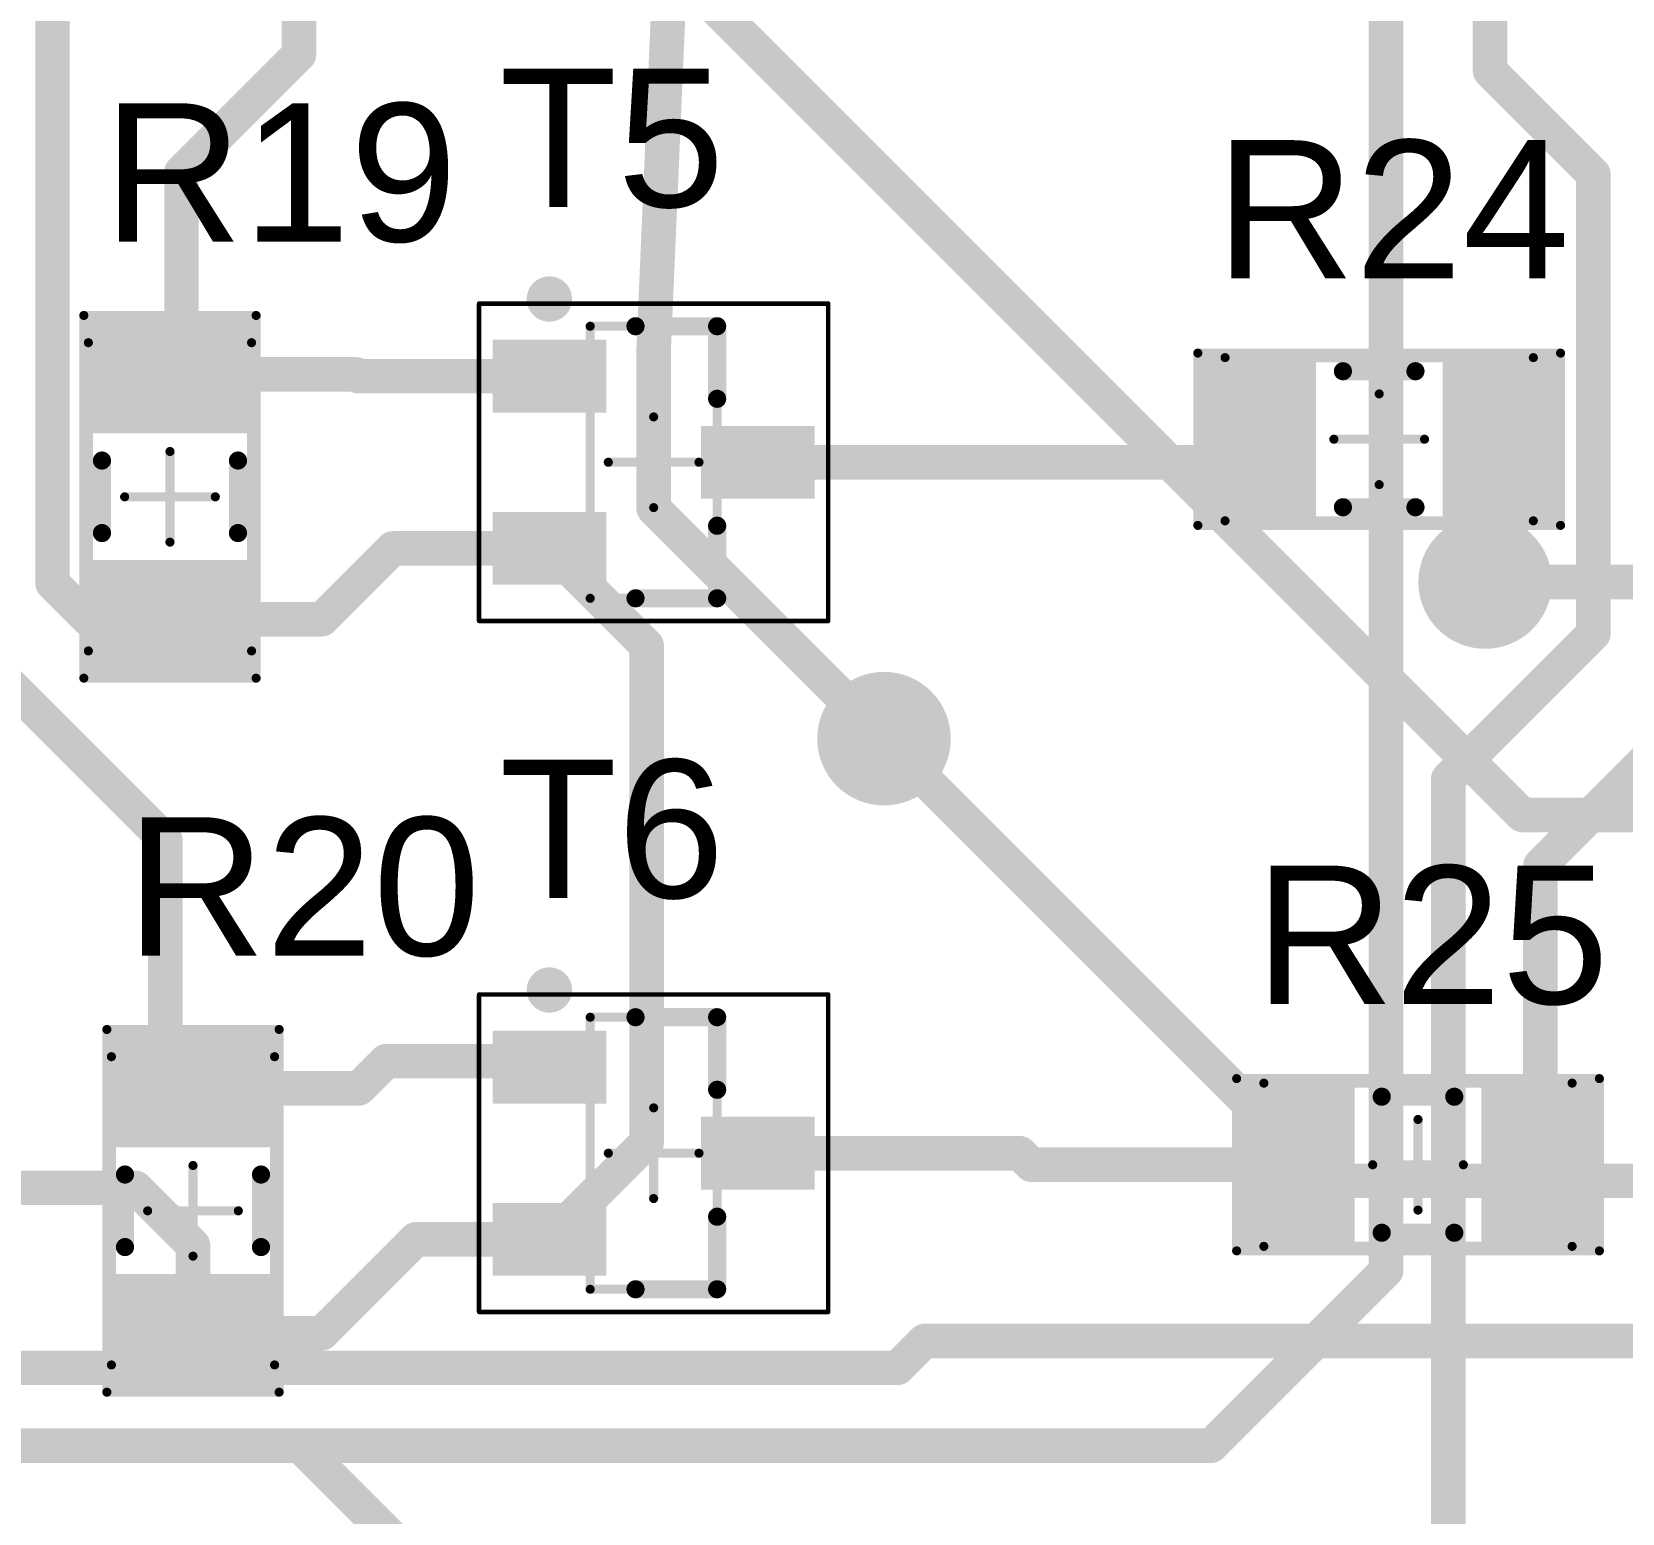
# Model space of a CAD drawing. Header units: millimetres. Extents: x 2.52 to 5.37, y 1.66 to 4.63.
# Drawn here: x 3.145 to 3.835, y 2.352 to 2.995 of the extents above; entities that cross this region are included whole.
import ezdxf

# ---------------------------------------------------------------- set-up
doc = ezdxf.new("R2010")
doc.units = ezdxf.units.MM
doc.header["$MEASUREMENT"] = 0
for name, color, linetype in [('BottomLayer', 5, 'Continuous'), ('BottomSolder', 6, 'Continuous'), ('Mechanical13', 56, 'Continuous'), ('Mechanical15', 56, 'Continuous'), ('TopLayer', 1, 'Continuous'), ('TopOverlay', 2, 'Continuous'), ('TopPaste', 8, 'Continuous'), ('TopSolder', 216, 'Continuous'), ('ViaHoleLayer', 16, 'Continuous')]:
    doc.layers.add(name, color=color, linetype=linetype)
doc.styles.add('Arial', font='arial.ttf', dxfattribs={"height": 0.2})

# ---------------------------------------------------------------- blocks, each defined once
blk = doc.blocks.new('INF_PG_SOT23_N_2')
at = {"layer": 'TopLayer'}
for points in [[(-0.06594, 0.02559), (-0.06594, 0.04921), (-0.02461, 0.04921), (-0.02461, 0.02559)], [(0.02461, -0.01181), (0.02461, 0.01181), (0.06594, 0.01181), (0.06594, -0.01181)], [(-0.06594, -0.04921), (-0.06594, -0.02559), (-0.02461, -0.02559), (-0.02461, -0.04921)]]:
    blk.add_hatch(color=1, dxfattribs=at).paths.add_polyline_path(points)
at = {"layer": 'TopPaste'}
for points in [[(-0.06594, 0.02559), (-0.06594, 0.04921), (-0.02461, 0.04921), (-0.02461, 0.02559)], [(0.02461, -0.01181), (0.02461, 0.01181), (0.06594, 0.01181), (0.06594, -0.01181)], [(-0.06594, -0.04921), (-0.06594, -0.02559), (-0.02461, -0.02559), (-0.02461, -0.04921)]]:
    blk.add_hatch(color=8, dxfattribs=at).paths.add_polyline_path(points)
at = {"layer": 'TopSolder'}
for points in [[(-0.06994, 0.02159), (-0.06994, 0.05321), (-0.02061, 0.05321), (-0.02061, 0.02159)], [(0.02061, -0.01581), (0.02061, 0.01581), (0.06994, 0.01581), (0.06994, -0.01581)], [(-0.06994, -0.05321), (-0.06994, -0.02159), (-0.02061, -0.02159), (-0.02061, -0.05321)]]:
    blk.add_hatch(color=216, dxfattribs=at).paths.add_polyline_path(points)
at = {"layer": 'Mechanical13', "const_width": 0.00394}
for points in [[(-0.02756, 0.05906), (0.02756, 0.05906)], [(-0.02756, -0.05906), (-0.02756, 0.05906)], [(0.02756, -0.05906), (0.02756, 0.05906)], [(-0.02756, -0.05906), (0.02756, -0.05906)]]:
    blk.add_lwpolyline(points, dxfattribs=at)
at = {"layer": 'Mechanical13', "const_width": 0.00197}
for points in [[(-0.02854, 0.05906, 1), (-0.02657, 0.05906, 1)], [(-0.02854, 0.05906, 1), (-0.02657, 0.05906, 1)], [(0.02657, 0.05906, 1), (0.02854, 0.05906, 1)], [(0.02657, 0.05906, 1), (0.02854, 0.05906, 1)], [(-0.02854, -0.05906, 1), (-0.02657, -0.05906, 1)], [(-0.02854, -0.05906, 1), (-0.02657, -0.05906, 1)], [(0.02657, -0.05906, 1), (0.02854, -0.05906, 1)], [(0.02657, -0.05906, 1), (0.02854, -0.05906, 1)]]:
    blk.add_lwpolyline(points, format="xyb", close=True, dxfattribs=at)
at = {"layer": 'Mechanical15'}
for points, const_width in [([(-0.07579, 0.0689), (0.07579, 0.0689)], 0.00197), ([(-0.07579, -0.0689), (-0.07579, 0.0689)], 0.00197), ([(0.07579, -0.0689), (0.07579, 0.0689)], 0.00197), ([(0, -0.01969), (0, 0.01969)], 0.00394), ([(-0.01969, 0), (0.01969, 0)], 0.00394), ([(-0.07579, -0.0689), (0.07579, -0.0689)], 0.00197)]:
    blk.add_lwpolyline(points, dxfattribs=dict(at, const_width=const_width))
for points, const_width in [([(-0.07628, 0.0689, 1), (-0.0753, 0.0689, 1)], 0.000984), ([(-0.07628, 0.0689, 1), (-0.0753, 0.0689, 1)], 0.000984), ([(0.0753, 0.0689, 1), (0.07628, 0.0689, 1)], 0.000984), ([(0.0753, 0.0689, 1), (0.07628, 0.0689, 1)], 0.000984), ([(-0.00098, 0.01969, 1), (0.00098, 0.01969, 1)], 0.00197), ([(-0.02067, 0, 1), (-0.0187, 0, 1)], 0.00197), ([(0.0187, 0, 1), (0.02067, 0, 1)], 0.00197), ([(-0.00098, -0.01969, 1), (0.00098, -0.01969, 1)], 0.00197), ([(-0.07628, -0.0689, 1), (-0.0753, -0.0689, 1)], 0.000984), ([(-0.07628, -0.0689, 1), (-0.0753, -0.0689, 1)], 0.000984), ([(0.0753, -0.0689, 1), (0.07628, -0.0689, 1)], 0.000984), ([(0.0753, -0.0689, 1), (0.07628, -0.0689, 1)], 0.000984)]:
    blk.add_lwpolyline(points, format="xyb", close=True, dxfattribs=dict(at, const_width=const_width))
at = {"layer": 'TopOverlay'}
for points, const_width in [([(-0.04035, 0.07087, 1), (-0.0502, 0.07087, 1)], 0.00984), ([(-0.05266, 0.07087, 1), (-0.04774, 0.07087, 1)], 0.00492), ([(-0.04281, 0.07087, 1), (-0.03789, 0.07087, 1)], 0.00492), ([(-0.00984, 0.05906, 1), (-0.00591, 0.05906, 1)], 0.00394), ([(0.02559, 0.05906, 1), (0.02953, 0.05906, 1)], 0.00394), ([(0.02559, 0.05906, 1), (0.02953, 0.05906, 1)], 0.00394), ([(0.02559, 0.02756, 1), (0.02953, 0.02756, 1)], 0.00394), ([(0.02559, -0.02756, 1), (0.02953, -0.02756, 1)], 0.00394), ([(-0.00984, -0.05906, 1), (-0.00591, -0.05906, 1)], 0.00394), ([(0.02559, -0.05906, 1), (0.02953, -0.05906, 1)], 0.00394), ([(0.02559, -0.05906, 1), (0.02953, -0.05906, 1)], 0.00394)]:
    blk.add_lwpolyline(points, format="xyb", close=True, dxfattribs=dict(at, const_width=const_width))
at = {"layer": 'TopOverlay', "const_width": 0.00787}
for points in [[(-0.00787, 0.05906), (0.02756, 0.05906)], [(0.02756, 0.02756), (0.02756, 0.05906)], [(0.02756, -0.05906), (0.02756, -0.02756)], [(-0.00787, -0.05906), (0.02756, -0.05906)]]:
    blk.add_lwpolyline(points, dxfattribs=at)
blk = doc.blocks.new('INF_PG_SOT23_N_3')
at = {"layer": 'TopLayer'}
for points in [[(-0.06594, 0.02559), (-0.06594, 0.04921), (-0.02461, 0.04921), (-0.02461, 0.02559)], [(0.02461, -0.01181), (0.02461, 0.01181), (0.06594, 0.01181), (0.06594, -0.01181)], [(-0.06594, -0.04921), (-0.06594, -0.02559), (-0.02461, -0.02559), (-0.02461, -0.04921)]]:
    blk.add_hatch(color=1, dxfattribs=at).paths.add_polyline_path(points)
at = {"layer": 'TopPaste'}
for points in [[(-0.06594, 0.02559), (-0.06594, 0.04921), (-0.02461, 0.04921), (-0.02461, 0.02559)], [(0.02461, -0.01181), (0.02461, 0.01181), (0.06594, 0.01181), (0.06594, -0.01181)], [(-0.06594, -0.04921), (-0.06594, -0.02559), (-0.02461, -0.02559), (-0.02461, -0.04921)]]:
    blk.add_hatch(color=8, dxfattribs=at).paths.add_polyline_path(points)
at = {"layer": 'TopSolder'}
for points in [[(-0.06994, 0.02159), (-0.06994, 0.05321), (-0.02061, 0.05321), (-0.02061, 0.02159)], [(0.02061, -0.01581), (0.02061, 0.01581), (0.06994, 0.01581), (0.06994, -0.01581)], [(-0.06994, -0.05321), (-0.06994, -0.02159), (-0.02061, -0.02159), (-0.02061, -0.05321)]]:
    blk.add_hatch(color=216, dxfattribs=at).paths.add_polyline_path(points)
at = {"layer": 'Mechanical13', "const_width": 0.00394}
for points in [[(-0.02756, 0.05906), (0.02756, 0.05906)], [(-0.02756, -0.05906), (-0.02756, 0.05906)], [(0.02756, -0.05906), (0.02756, 0.05906)], [(-0.02756, -0.05906), (0.02756, -0.05906)]]:
    blk.add_lwpolyline(points, dxfattribs=at)
at = {"layer": 'Mechanical13', "const_width": 0.00197}
for points in [[(-0.02854, 0.05906, 1), (-0.02657, 0.05906, 1)], [(-0.02854, 0.05906, 1), (-0.02657, 0.05906, 1)], [(0.02657, 0.05906, 1), (0.02854, 0.05906, 1)], [(0.02657, 0.05906, 1), (0.02854, 0.05906, 1)], [(-0.02854, -0.05906, 1), (-0.02657, -0.05906, 1)], [(-0.02854, -0.05906, 1), (-0.02657, -0.05906, 1)], [(0.02657, -0.05906, 1), (0.02854, -0.05906, 1)], [(0.02657, -0.05906, 1), (0.02854, -0.05906, 1)]]:
    blk.add_lwpolyline(points, format="xyb", close=True, dxfattribs=at)
at = {"layer": 'Mechanical15'}
for points, const_width in [([(-0.07579, 0.0689), (0.07579, 0.0689)], 0.00197), ([(-0.07579, -0.0689), (-0.07579, 0.0689)], 0.00197), ([(0.07579, -0.0689), (0.07579, 0.0689)], 0.00197), ([(0, -0.01969), (0, 0.01969)], 0.00394), ([(-0.01969, 0), (0.01969, 0)], 0.00394), ([(-0.07579, -0.0689), (0.07579, -0.0689)], 0.00197)]:
    blk.add_lwpolyline(points, dxfattribs=dict(at, const_width=const_width))
for points, const_width in [([(-0.07628, 0.0689, 1), (-0.0753, 0.0689, 1)], 0.000984), ([(-0.07628, 0.0689, 1), (-0.0753, 0.0689, 1)], 0.000984), ([(0.0753, 0.0689, 1), (0.07628, 0.0689, 1)], 0.000984), ([(0.0753, 0.0689, 1), (0.07628, 0.0689, 1)], 0.000984), ([(-0.00098, 0.01969, 1), (0.00098, 0.01969, 1)], 0.00197), ([(-0.02067, 0, 1), (-0.0187, 0, 1)], 0.00197), ([(0.0187, 0, 1), (0.02067, 0, 1)], 0.00197), ([(-0.00098, -0.01969, 1), (0.00098, -0.01969, 1)], 0.00197), ([(-0.07628, -0.0689, 1), (-0.0753, -0.0689, 1)], 0.000984), ([(-0.07628, -0.0689, 1), (-0.0753, -0.0689, 1)], 0.000984), ([(0.0753, -0.0689, 1), (0.07628, -0.0689, 1)], 0.000984), ([(0.0753, -0.0689, 1), (0.07628, -0.0689, 1)], 0.000984)]:
    blk.add_lwpolyline(points, format="xyb", close=True, dxfattribs=dict(at, const_width=const_width))
at = {"layer": 'TopOverlay'}
for points, const_width in [([(-0.04035, 0.07087, 1), (-0.0502, 0.07087, 1)], 0.00984), ([(-0.05266, 0.07087, 1), (-0.04774, 0.07087, 1)], 0.00492), ([(-0.04281, 0.07087, 1), (-0.03789, 0.07087, 1)], 0.00492), ([(-0.00984, 0.05906, 1), (-0.00591, 0.05906, 1)], 0.00394), ([(0.02559, 0.05906, 1), (0.02953, 0.05906, 1)], 0.00394), ([(0.02559, 0.05906, 1), (0.02953, 0.05906, 1)], 0.00394), ([(0.02559, 0.02756, 1), (0.02953, 0.02756, 1)], 0.00394), ([(0.02559, -0.02756, 1), (0.02953, -0.02756, 1)], 0.00394), ([(-0.00984, -0.05906, 1), (-0.00591, -0.05906, 1)], 0.00394), ([(0.02559, -0.05906, 1), (0.02953, -0.05906, 1)], 0.00394), ([(0.02559, -0.05906, 1), (0.02953, -0.05906, 1)], 0.00394)]:
    blk.add_lwpolyline(points, format="xyb", close=True, dxfattribs=dict(at, const_width=const_width))
at = {"layer": 'TopOverlay', "const_width": 0.00787}
for points in [[(-0.00787, 0.05906), (0.02756, 0.05906)], [(0.02756, 0.02756), (0.02756, 0.05906)], [(0.02756, -0.05906), (0.02756, -0.02756)], [(-0.00787, -0.05906), (0.02756, -0.05906)]]:
    blk.add_lwpolyline(points, dxfattribs=at)
blk = doc.blocks.new('C1206_9')
at = {"layer": 'TopLayer'}
for points in [[(-0.0748, -0.03346), (-0.0748, 0.03346), (-0.0315, 0.03346), (-0.0315, -0.03346)], [(0.0315, -0.03346), (0.0315, 0.03346), (0.0748, 0.03346), (0.0748, -0.03346)]]:
    blk.add_hatch(color=1, dxfattribs=at).paths.add_polyline_path(points)
at = {"layer": 'TopPaste'}
for points in [[(-0.0748, -0.03346), (-0.0748, 0.03346), (-0.0315, 0.03346), (-0.0315, -0.03346)], [(0.0315, -0.03346), (0.0315, 0.03346), (0.0748, 0.03346), (0.0748, -0.03346)]]:
    blk.add_hatch(color=8, dxfattribs=at).paths.add_polyline_path(points)
at = {"layer": 'TopSolder'}
for points in [[(-0.0788, -0.03746), (-0.0788, 0.03746), (-0.0275, 0.03746), (-0.0275, -0.03746)], [(0.0275, -0.03746), (0.0275, 0.03746), (0.0788, 0.03746), (0.0788, -0.03746)]]:
    blk.add_hatch(color=216, dxfattribs=at).paths.add_polyline_path(points)
at = {"layer": 'Mechanical13', "const_width": 0.00394}
for points in [[(0.06693, 0.03543), (-0.06693, 0.03543)], [(-0.06693, 0.03543), (-0.06693, -0.03543)], [(0.06693, 0.03543), (0.06693, -0.03543)], [(0.06693, -0.03543), (-0.06693, -0.03543)]]:
    blk.add_lwpolyline(points, dxfattribs=at)
at = {"layer": 'Mechanical13', "const_width": 0.00197}
for points in [[(-0.06791, 0.03543, 1), (-0.06594, 0.03543, 1)], [(-0.06791, 0.03543, 1), (-0.06594, 0.03543, 1)], [(0.06594, 0.03543, 1), (0.06791, 0.03543, 1)], [(0.06594, 0.03543, 1), (0.06791, 0.03543, 1)], [(-0.06791, -0.03543, 1), (-0.06594, -0.03543, 1)], [(-0.06791, -0.03543, 1), (-0.06594, -0.03543, 1)], [(0.06594, -0.03543, 1), (0.06791, -0.03543, 1)], [(0.06594, -0.03543, 1), (0.06791, -0.03543, 1)]]:
    blk.add_lwpolyline(points, format="xyb", close=True, dxfattribs=at)
at = {"layer": 'Mechanical15', "const_width": 0.00394}
for points in [[(0.07874, 0.0374), (-0.07874, 0.0374)], [(-0.07874, 0.0374), (-0.07874, -0.0374)], [(0.07874, 0.0374), (0.07874, -0.0374)], [(0, 0.01969), (0, -0.01969)], [(0.01969, 0), (-0.01969, 0)], [(0.07874, -0.0374), (-0.07874, -0.0374)]]:
    blk.add_lwpolyline(points, dxfattribs=at)
at = {"layer": 'Mechanical15', "const_width": 0.00197}
for points in [[(-0.07972, 0.0374, 1), (-0.07776, 0.0374, 1)], [(-0.07972, 0.0374, 1), (-0.07776, 0.0374, 1)], [(0.07776, 0.0374, 1), (0.07972, 0.0374, 1)], [(0.07776, 0.0374, 1), (0.07972, 0.0374, 1)], [(-0.00098, 0.01969, 1), (0.00098, 0.01969, 1)], [(-0.02067, 0, 1), (-0.0187, 0, 1)], [(0.0187, 0, 1), (0.02067, 0, 1)], [(-0.00098, -0.01969, 1), (0.00098, -0.01969, 1)], [(-0.07972, -0.0374, 1), (-0.07776, -0.0374, 1)], [(-0.07972, -0.0374, 1), (-0.07776, -0.0374, 1)], [(0.07776, -0.0374, 1), (0.07972, -0.0374, 1)], [(0.07776, -0.0374, 1), (0.07972, -0.0374, 1)]]:
    blk.add_lwpolyline(points, format="xyb", close=True, dxfattribs=at)
at = {"layer": 'TopOverlay', "const_width": 0.00787}
for points in [[(0.01575, 0.02953), (-0.01575, 0.02953)], [(0.01575, -0.02953), (-0.01575, -0.02953)]]:
    blk.add_lwpolyline(points, dxfattribs=at)
at = {"layer": 'TopOverlay', "const_width": 0.00394}
for points in [[(-0.01772, 0.02953, 1), (-0.01378, 0.02953, 1)], [(0.01378, 0.02953, 1), (0.01772, 0.02953, 1)], [(-0.01772, -0.02953, 1), (-0.01378, -0.02953, 1)], [(0.01378, -0.02953, 1), (0.01772, -0.02953, 1)]]:
    blk.add_lwpolyline(points, format="xyb", close=True, dxfattribs=at)
blk = doc.blocks.new('C1206_10')
at = {"layer": 'TopLayer'}
for points in [[(-0.0748, -0.03346), (-0.0748, 0.03346), (-0.0315, 0.03346), (-0.0315, -0.03346)], [(0.0315, -0.03346), (0.0315, 0.03346), (0.0748, 0.03346), (0.0748, -0.03346)]]:
    blk.add_hatch(color=1, dxfattribs=at).paths.add_polyline_path(points)
at = {"layer": 'TopPaste'}
for points in [[(-0.0748, -0.03346), (-0.0748, 0.03346), (-0.0315, 0.03346), (-0.0315, -0.03346)], [(0.0315, -0.03346), (0.0315, 0.03346), (0.0748, 0.03346), (0.0748, -0.03346)]]:
    blk.add_hatch(color=8, dxfattribs=at).paths.add_polyline_path(points)
at = {"layer": 'TopSolder'}
for points in [[(-0.0788, -0.03746), (-0.0788, 0.03746), (-0.0275, 0.03746), (-0.0275, -0.03746)], [(0.0275, -0.03746), (0.0275, 0.03746), (0.0788, 0.03746), (0.0788, -0.03746)]]:
    blk.add_hatch(color=216, dxfattribs=at).paths.add_polyline_path(points)
at = {"layer": 'Mechanical13', "const_width": 0.00394}
for points in [[(0.06693, 0.03543), (-0.06693, 0.03543)], [(-0.06693, 0.03543), (-0.06693, -0.03543)], [(0.06693, 0.03543), (0.06693, -0.03543)], [(0.06693, -0.03543), (-0.06693, -0.03543)]]:
    blk.add_lwpolyline(points, dxfattribs=at)
at = {"layer": 'Mechanical13', "const_width": 0.00197}
for points in [[(-0.06791, 0.03543, 1), (-0.06594, 0.03543, 1)], [(-0.06791, 0.03543, 1), (-0.06594, 0.03543, 1)], [(0.06594, 0.03543, 1), (0.06791, 0.03543, 1)], [(0.06594, 0.03543, 1), (0.06791, 0.03543, 1)], [(-0.06791, -0.03543, 1), (-0.06594, -0.03543, 1)], [(-0.06791, -0.03543, 1), (-0.06594, -0.03543, 1)], [(0.06594, -0.03543, 1), (0.06791, -0.03543, 1)], [(0.06594, -0.03543, 1), (0.06791, -0.03543, 1)]]:
    blk.add_lwpolyline(points, format="xyb", close=True, dxfattribs=at)
at = {"layer": 'Mechanical15', "const_width": 0.00394}
for points in [[(0.07874, 0.0374), (-0.07874, 0.0374)], [(-0.07874, 0.0374), (-0.07874, -0.0374)], [(0.07874, 0.0374), (0.07874, -0.0374)], [(0, 0.01969), (0, -0.01969)], [(0.01969, 0), (-0.01969, 0)], [(0.07874, -0.0374), (-0.07874, -0.0374)]]:
    blk.add_lwpolyline(points, dxfattribs=at)
at = {"layer": 'Mechanical15', "const_width": 0.00197}
for points in [[(-0.07972, 0.0374, 1), (-0.07776, 0.0374, 1)], [(-0.07972, 0.0374, 1), (-0.07776, 0.0374, 1)], [(0.07776, 0.0374, 1), (0.07972, 0.0374, 1)], [(0.07776, 0.0374, 1), (0.07972, 0.0374, 1)], [(-0.00098, 0.01969, 1), (0.00098, 0.01969, 1)], [(-0.02067, 0, 1), (-0.0187, 0, 1)], [(0.0187, 0, 1), (0.02067, 0, 1)], [(-0.00098, -0.01969, 1), (0.00098, -0.01969, 1)], [(-0.07972, -0.0374, 1), (-0.07776, -0.0374, 1)], [(-0.07972, -0.0374, 1), (-0.07776, -0.0374, 1)], [(0.07776, -0.0374, 1), (0.07972, -0.0374, 1)], [(0.07776, -0.0374, 1), (0.07972, -0.0374, 1)]]:
    blk.add_lwpolyline(points, format="xyb", close=True, dxfattribs=at)
at = {"layer": 'TopOverlay', "const_width": 0.00787}
for points in [[(0.01575, 0.02953), (-0.01575, 0.02953)], [(0.01575, -0.02953), (-0.01575, -0.02953)]]:
    blk.add_lwpolyline(points, dxfattribs=at)
at = {"layer": 'TopOverlay', "const_width": 0.00394}
for points in [[(-0.01772, 0.02953, 1), (-0.01378, 0.02953, 1)], [(0.01378, 0.02953, 1), (0.01772, 0.02953, 1)], [(-0.01772, -0.02953, 1), (-0.01378, -0.02953, 1)], [(0.01378, -0.02953, 1), (0.01772, -0.02953, 1)]]:
    blk.add_lwpolyline(points, format="xyb", close=True, dxfattribs=at)
blk = doc.blocks.new('C1206_14')
at = {"layer": 'TopLayer'}
for points in [[(-0.0748, -0.03346), (-0.0748, 0.03346), (-0.0315, 0.03346), (-0.0315, -0.03346)], [(0.0315, -0.03346), (0.0315, 0.03346), (0.0748, 0.03346), (0.0748, -0.03346)]]:
    blk.add_hatch(color=1, dxfattribs=at).paths.add_polyline_path(points)
at = {"layer": 'TopPaste'}
for points in [[(-0.0748, -0.03346), (-0.0748, 0.03346), (-0.0315, 0.03346), (-0.0315, -0.03346)], [(0.0315, -0.03346), (0.0315, 0.03346), (0.0748, 0.03346), (0.0748, -0.03346)]]:
    blk.add_hatch(color=8, dxfattribs=at).paths.add_polyline_path(points)
at = {"layer": 'TopSolder'}
for points in [[(-0.0788, -0.03746), (-0.0788, 0.03746), (-0.0275, 0.03746), (-0.0275, -0.03746)], [(0.0275, -0.03746), (0.0275, 0.03746), (0.0788, 0.03746), (0.0788, -0.03746)]]:
    blk.add_hatch(color=216, dxfattribs=at).paths.add_polyline_path(points)
at = {"layer": 'Mechanical13', "const_width": 0.00394}
for points in [[(0.06693, 0.03543), (-0.06693, 0.03543)], [(-0.06693, -0.03543), (-0.06693, 0.03543)], [(0.06693, -0.03543), (0.06693, 0.03543)], [(0.06693, -0.03543), (-0.06693, -0.03543)]]:
    blk.add_lwpolyline(points, dxfattribs=at)
at = {"layer": 'Mechanical13', "const_width": 0.00197}
for points in [[(-0.06791, 0.03543, 1), (-0.06594, 0.03543, 1)], [(-0.06791, 0.03543, 1), (-0.06594, 0.03543, 1)], [(0.06594, 0.03543, 1), (0.06791, 0.03543, 1)], [(0.06594, 0.03543, 1), (0.06791, 0.03543, 1)], [(-0.06791, -0.03543, 1), (-0.06594, -0.03543, 1)], [(-0.06791, -0.03543, 1), (-0.06594, -0.03543, 1)], [(0.06594, -0.03543, 1), (0.06791, -0.03543, 1)], [(0.06594, -0.03543, 1), (0.06791, -0.03543, 1)]]:
    blk.add_lwpolyline(points, format="xyb", close=True, dxfattribs=at)
at = {"layer": 'Mechanical15', "const_width": 0.00394}
for points in [[(0.07874, 0.0374), (-0.07874, 0.0374)], [(-0.07874, -0.0374), (-0.07874, 0.0374)], [(0.07874, -0.0374), (0.07874, 0.0374)], [(0, -0.01969), (0, 0.01969)], [(0.01969, 0), (-0.01969, 0)], [(0.07874, -0.0374), (-0.07874, -0.0374)]]:
    blk.add_lwpolyline(points, dxfattribs=at)
at = {"layer": 'Mechanical15', "const_width": 0.00197}
for points in [[(-0.07972, 0.0374, 1), (-0.07776, 0.0374, 1)], [(-0.07972, 0.0374, 1), (-0.07776, 0.0374, 1)], [(0.07776, 0.0374, 1), (0.07972, 0.0374, 1)], [(0.07776, 0.0374, 1), (0.07972, 0.0374, 1)], [(-0.00098, 0.01969, 1), (0.00098, 0.01969, 1)], [(-0.02067, 0, 1), (-0.0187, 0, 1)], [(0.0187, 0, 1), (0.02067, 0, 1)], [(-0.00098, -0.01969, 1), (0.00098, -0.01969, 1)], [(-0.07972, -0.0374, 1), (-0.07776, -0.0374, 1)], [(-0.07972, -0.0374, 1), (-0.07776, -0.0374, 1)], [(0.07776, -0.0374, 1), (0.07972, -0.0374, 1)], [(0.07776, -0.0374, 1), (0.07972, -0.0374, 1)]]:
    blk.add_lwpolyline(points, format="xyb", close=True, dxfattribs=at)
at = {"layer": 'TopOverlay', "const_width": 0.00787}
for points in [[(0.01575, 0.02953), (-0.01575, 0.02953)], [(0.01575, -0.02953), (-0.01575, -0.02953)]]:
    blk.add_lwpolyline(points, dxfattribs=at)
at = {"layer": 'TopOverlay', "const_width": 0.00394}
for points in [[(-0.01772, 0.02953, 1), (-0.01378, 0.02953, 1)], [(0.01378, 0.02953, 1), (0.01772, 0.02953, 1)], [(-0.01772, -0.02953, 1), (-0.01378, -0.02953, 1)], [(0.01378, -0.02953, 1), (0.01772, -0.02953, 1)]]:
    blk.add_lwpolyline(points, format="xyb", close=True, dxfattribs=at)
blk = doc.blocks.new('C1206_15')
at = {"layer": 'TopLayer'}
for points in [[(-0.0748, -0.03346), (-0.0748, 0.03346), (-0.0315, 0.03346), (-0.0315, -0.03346)], [(0.0315, -0.03346), (0.0315, 0.03346), (0.0748, 0.03346), (0.0748, -0.03346)]]:
    blk.add_hatch(color=1, dxfattribs=at).paths.add_polyline_path(points)
at = {"layer": 'TopPaste'}
for points in [[(-0.0748, -0.03346), (-0.0748, 0.03346), (-0.0315, 0.03346), (-0.0315, -0.03346)], [(0.0315, -0.03346), (0.0315, 0.03346), (0.0748, 0.03346), (0.0748, -0.03346)]]:
    blk.add_hatch(color=8, dxfattribs=at).paths.add_polyline_path(points)
at = {"layer": 'TopSolder'}
for points in [[(-0.0788, -0.03746), (-0.0788, 0.03746), (-0.0275, 0.03746), (-0.0275, -0.03746)], [(0.0275, -0.03746), (0.0275, 0.03746), (0.0788, 0.03746), (0.0788, -0.03746)]]:
    blk.add_hatch(color=216, dxfattribs=at).paths.add_polyline_path(points)
at = {"layer": 'Mechanical13', "const_width": 0.00394}
for points in [[(0.06693, 0.03543), (-0.06693, 0.03543)], [(-0.06693, -0.03543), (-0.06693, 0.03543)], [(0.06693, -0.03543), (0.06693, 0.03543)], [(0.06693, -0.03543), (-0.06693, -0.03543)]]:
    blk.add_lwpolyline(points, dxfattribs=at)
at = {"layer": 'Mechanical13', "const_width": 0.00197}
for points in [[(-0.06791, 0.03543, 1), (-0.06594, 0.03543, 1)], [(-0.06791, 0.03543, 1), (-0.06594, 0.03543, 1)], [(0.06594, 0.03543, 1), (0.06791, 0.03543, 1)], [(0.06594, 0.03543, 1), (0.06791, 0.03543, 1)], [(-0.06791, -0.03543, 1), (-0.06594, -0.03543, 1)], [(-0.06791, -0.03543, 1), (-0.06594, -0.03543, 1)], [(0.06594, -0.03543, 1), (0.06791, -0.03543, 1)], [(0.06594, -0.03543, 1), (0.06791, -0.03543, 1)]]:
    blk.add_lwpolyline(points, format="xyb", close=True, dxfattribs=at)
at = {"layer": 'Mechanical15', "const_width": 0.00394}
for points in [[(0.07874, 0.0374), (-0.07874, 0.0374)], [(-0.07874, -0.0374), (-0.07874, 0.0374)], [(0.07874, -0.0374), (0.07874, 0.0374)], [(0, -0.01969), (0, 0.01969)], [(0.01969, 0), (-0.01969, 0)], [(0.07874, -0.0374), (-0.07874, -0.0374)]]:
    blk.add_lwpolyline(points, dxfattribs=at)
at = {"layer": 'Mechanical15', "const_width": 0.00197}
for points in [[(-0.07972, 0.0374, 1), (-0.07776, 0.0374, 1)], [(-0.07972, 0.0374, 1), (-0.07776, 0.0374, 1)], [(0.07776, 0.0374, 1), (0.07972, 0.0374, 1)], [(0.07776, 0.0374, 1), (0.07972, 0.0374, 1)], [(-0.00098, 0.01969, 1), (0.00098, 0.01969, 1)], [(-0.02067, 0, 1), (-0.0187, 0, 1)], [(0.0187, 0, 1), (0.02067, 0, 1)], [(-0.00098, -0.01969, 1), (0.00098, -0.01969, 1)], [(-0.07972, -0.0374, 1), (-0.07776, -0.0374, 1)], [(-0.07972, -0.0374, 1), (-0.07776, -0.0374, 1)], [(0.07776, -0.0374, 1), (0.07972, -0.0374, 1)], [(0.07776, -0.0374, 1), (0.07972, -0.0374, 1)]]:
    blk.add_lwpolyline(points, format="xyb", close=True, dxfattribs=at)
at = {"layer": 'TopOverlay', "const_width": 0.00787}
for points in [[(0.01575, 0.02953), (-0.01575, 0.02953)], [(0.01575, -0.02953), (-0.01575, -0.02953)]]:
    blk.add_lwpolyline(points, dxfattribs=at)
at = {"layer": 'TopOverlay', "const_width": 0.00394}
for points in [[(-0.01772, 0.02953, 1), (-0.01378, 0.02953, 1)], [(0.01378, 0.02953, 1), (0.01772, 0.02953, 1)], [(-0.01772, -0.02953, 1), (-0.01378, -0.02953, 1)], [(0.01378, -0.02953, 1), (0.01772, -0.02953, 1)]]:
    blk.add_lwpolyline(points, format="xyb", close=True, dxfattribs=at)

msp = doc.modelspace()

# ---------------------------------------------------------------- hatches: boundary and pattern name
at = {"layer": 'BottomLayer'}
h = msp.add_hatch(color=5, dxfattribs=at)
edge = h.paths.add_edge_path()
edge.add_arc((3.776, 2.75615), 0.025, 0, 360)
h = msp.add_hatch(color=5, dxfattribs=at)
edge = h.paths.add_edge_path()
edge.add_arc((3.515, 2.68815), 0.025, 0, 360)
at = {"layer": 'BottomSolder'}
h = msp.add_hatch(color=6, dxfattribs=at)
edge = h.paths.add_edge_path()
edge.add_arc((3.776, 2.75615), 0.029, 0, 360)
h = msp.add_hatch(color=6, dxfattribs=at)
edge = h.paths.add_edge_path()
edge.add_arc((3.515, 2.68815), 0.029, 0, 360)
at = {"layer": 'TopLayer'}
h = msp.add_hatch(color=1, dxfattribs=at)
edge = h.paths.add_edge_path()
edge.add_arc((3.776, 2.75615), 0.025, 0, 360)
h = msp.add_hatch(color=1, dxfattribs=at)
edge = h.paths.add_edge_path()
edge.add_arc((3.515, 2.68815), 0.025, 0, 360)
at = {"layer": 'TopSolder'}
h = msp.add_hatch(color=216, dxfattribs=at)
edge = h.paths.add_edge_path()
edge.add_arc((3.776, 2.75615), 0.029, 0, 360)
h = msp.add_hatch(color=216, dxfattribs=at)
edge = h.paths.add_edge_path()
edge.add_arc((3.515, 2.68815), 0.029, 0, 360)
at = {"layer": 'ViaHoleLayer'}
h = msp.add_hatch(color=16, dxfattribs=at)
edge = h.paths.add_edge_path()
edge.add_arc((3.776, 2.75615), 0.014, 0, 360)
h = msp.add_hatch(color=16, dxfattribs=at)
edge = h.paths.add_edge_path()
edge.add_arc((3.515, 2.68815), 0.014, 0, 360)

# ---------------------------------------------------------------- linework, layer by layer
at = {"layer": 'BottomLayer', "const_width": 0.015}
for points in [[(3.203, 3.24415), (3.79215, 2.655)], [(3.776, 2.75615), (4.11269, 2.75615)], [(3.515, 2.68815), (3.707, 2.49615)], [(3.79215, 2.655), (4.04, 2.655)], [(3.707, 2.49615), (4.119, 2.49615)], [(3.52098, 2.415), (3.53263, 2.42665)], [(3.53263, 2.42665), (4.07913, 2.42665)], [(2.965, 2.415), (3.52098, 2.415)]]:
    msp.add_lwpolyline(points, dxfattribs=at)
at = {"layer": 'BottomLayer', "const_width": 0.0075}
for points in [[(3.77225, 2.75615, 1), (3.77975, 2.75615, 1)], [(3.51125, 2.68815, 1), (3.51875, 2.68815, 1)], [(3.7884, 2.655, 1), (3.7959, 2.655, 1)], [(3.7884, 2.655, 1), (3.7959, 2.655, 1)], [(3.70325, 2.49615, 1), (3.71075, 2.49615, 1)], [(3.70325, 2.49615, 1), (3.71075, 2.49615, 1)], [(3.52888, 2.42665, 1), (3.53638, 2.42665, 1)], [(3.52888, 2.42665, 1), (3.53638, 2.42665, 1)], [(3.51723, 2.415, 1), (3.52473, 2.415, 1)], [(3.51723, 2.415, 1), (3.52473, 2.415, 1)]]:
    msp.add_lwpolyline(points, format="xyb", close=True, dxfattribs=at)
at = {"layer": 'TopLayer', "const_width": 0.015}
for points in [[(3.415, 2.85715), (3.42999, 3.20483)], [(3.733, 2.45715), (3.733, 3.14115)], [(3.77815, 2.978), (3.77815, 3.09815)], [(3.261, 2.98515), (3.261, 3.06515)], [(3.154, 2.75565), (3.154, 3.009)], [(3.21, 2.93415), (3.261, 2.98515)], [(3.77815, 2.978), (3.823, 2.93315)], [(3.21, 2.8463), (3.21, 2.93415)], [(3.823, 2.73374), (3.823, 2.93315)], [(3.415, 2.78815), (3.415, 2.85715)], [(3.21, 2.8463), (3.286, 2.8463)], [(3.286, 2.8463), (3.28675, 2.84555)], [(3.28675, 2.84555), (3.36972, 2.84555)], [(3.66685, 2.80815), (3.67685, 2.81815)], [(3.78315, 2.7633), (3.78315, 2.81815)], [(3.46028, 2.80815), (3.66685, 2.80815)], [(3.415, 2.78815), (3.515, 2.68815)], [(3.271, 2.74), (3.30175, 2.77075)], [(3.30175, 2.77075), (3.36972, 2.77075)], [(3.36972, 2.77075), (3.412, 2.72847)], [(3.776, 2.75615), (3.78315, 2.7633)], [(3.154, 2.75565), (3.16965, 2.74)], [(3.0978, 2.74935), (3.203, 2.64415)], [(3.16965, 2.74), (3.271, 2.74)], [(3.76, 2.67074), (3.823, 2.73374)], [(3.412, 2.51302), (3.412, 2.72847)], [(3.8, 2.63315), (3.848, 2.68115)], [(3.76, 2.25215), (3.76, 2.67074)], [(3.203, 2.5363), (3.203, 2.64415)], [(3.8, 2.50315), (3.8, 2.63315)], [(3.287, 2.5363), (3.29885, 2.54815)], [(3.29885, 2.54815), (3.36713, 2.54815)], [(3.36713, 2.54815), (3.36972, 2.54555)], [(3.203, 2.5363), (3.215, 2.5363)], [(3.215, 2.5363), (3.287, 2.5363)], [(3.36972, 2.47075), (3.412, 2.51302)], [(3.46028, 2.50815), (3.574, 2.50815)], [(3.574, 2.50815), (3.579, 2.50315)], [(3.579, 2.50315), (3.6937, 2.50315)], [(3.025, 2.49315), (3.19, 2.49315)], [(3.19, 2.49315), (3.215, 2.46815)], [(3.215, 2.43), (3.215, 2.46815)], [(3.271, 2.43), (3.31175, 2.47075)], [(3.31175, 2.47075), (3.36972, 2.47075)], [(3.657, 2.38115), (3.733, 2.45715)], [(3.215, 2.43), (3.271, 2.43)], [(2.99885, 2.38115), (3.26149, 2.38115)], [(3.26149, 2.38115), (3.459, 2.18364)], [(3.26149, 2.38115), (3.657, 2.38115)]]:
    msp.add_lwpolyline(points, dxfattribs=at)
at = {"layer": 'TopLayer', "const_width": 0.0075}
for points in [[(3.25725, 2.98515, 1), (3.26475, 2.98515, 1)], [(3.25725, 2.98515, 1), (3.26475, 2.98515, 1)], [(3.7744, 2.978, 1), (3.7819, 2.978, 1)], [(3.7744, 2.978, 1), (3.7819, 2.978, 1)], [(3.20625, 2.93415, 1), (3.21375, 2.93415, 1)], [(3.20625, 2.93415, 1), (3.21375, 2.93415, 1)], [(3.81925, 2.93315, 1), (3.82675, 2.93315, 1)], [(3.81925, 2.93315, 1), (3.82675, 2.93315, 1)], [(3.41125, 2.85715, 1), (3.41875, 2.85715, 1)], [(3.41125, 2.85715, 1), (3.41875, 2.85715, 1)], [(3.20625, 2.8463, 1), (3.21375, 2.8463, 1)], [(3.20625, 2.8463, 1), (3.21375, 2.8463, 1)], [(3.28225, 2.8463, 1), (3.28975, 2.8463, 1)], [(3.28225, 2.8463, 1), (3.28975, 2.8463, 1)], [(3.283, 2.84555, 1), (3.2905, 2.84555, 1)], [(3.283, 2.84555, 1), (3.2905, 2.84555, 1)], [(3.36597, 2.84555, 1), (3.37347, 2.84555, 1)], [(3.6731, 2.81815, 1), (3.6806, 2.81815, 1)], [(3.7794, 2.81815, 1), (3.7869, 2.81815, 1)], [(3.45653, 2.80815, 1), (3.46403, 2.80815, 1)], [(3.6631, 2.80815, 1), (3.6706, 2.80815, 1)], [(3.6631, 2.80815, 1), (3.6706, 2.80815, 1)], [(3.41125, 2.78815, 1), (3.41875, 2.78815, 1)], [(3.41125, 2.78815, 1), (3.41875, 2.78815, 1)], [(3.298, 2.77075, 1), (3.3055, 2.77075, 1)], [(3.298, 2.77075, 1), (3.3055, 2.77075, 1)], [(3.36597, 2.77075, 1), (3.37347, 2.77075, 1)], [(3.36597, 2.77075, 1), (3.37347, 2.77075, 1)], [(3.7794, 2.7633, 1), (3.7869, 2.7633, 1)], [(3.7794, 2.7633, 1), (3.7869, 2.7633, 1)], [(3.15025, 2.75565, 1), (3.15775, 2.75565, 1)], [(3.15025, 2.75565, 1), (3.15775, 2.75565, 1)], [(3.77225, 2.75615, 1), (3.77975, 2.75615, 1)], [(3.1659, 2.74, 1), (3.1734, 2.74, 1)], [(3.1659, 2.74, 1), (3.1734, 2.74, 1)], [(3.26725, 2.74, 1), (3.27475, 2.74, 1)], [(3.26725, 2.74, 1), (3.27475, 2.74, 1)], [(3.81925, 2.73374, 1), (3.82675, 2.73374, 1)], [(3.81925, 2.73374, 1), (3.82675, 2.73374, 1)], [(3.40825, 2.72847, 1), (3.41575, 2.72847, 1)], [(3.40825, 2.72847, 1), (3.41575, 2.72847, 1)], [(3.51125, 2.68815, 1), (3.51875, 2.68815, 1)], [(3.75625, 2.67074, 1), (3.76375, 2.67074, 1)], [(3.75625, 2.67074, 1), (3.76375, 2.67074, 1)], [(3.19925, 2.64415, 1), (3.20675, 2.64415, 1)], [(3.19925, 2.64415, 1), (3.20675, 2.64415, 1)], [(3.79625, 2.63315, 1), (3.80375, 2.63315, 1)], [(3.79625, 2.63315, 1), (3.80375, 2.63315, 1)], [(3.2951, 2.54815, 1), (3.3026, 2.54815, 1)], [(3.2951, 2.54815, 1), (3.3026, 2.54815, 1)], [(3.36338, 2.54815, 1), (3.37088, 2.54815, 1)], [(3.36338, 2.54815, 1), (3.37088, 2.54815, 1)], [(3.36597, 2.54555, 1), (3.37347, 2.54555, 1)], [(3.19925, 2.5363, 1), (3.20675, 2.5363, 1)], [(3.19925, 2.5363, 1), (3.20675, 2.5363, 1)], [(3.21125, 2.5363, 1), (3.21875, 2.5363, 1)], [(3.21125, 2.5363, 1), (3.21875, 2.5363, 1)], [(3.28325, 2.5363, 1), (3.29075, 2.5363, 1)], [(3.28325, 2.5363, 1), (3.29075, 2.5363, 1)], [(3.40825, 2.51302, 1), (3.41575, 2.51302, 1)], [(3.40825, 2.51302, 1), (3.41575, 2.51302, 1)], [(3.45653, 2.50815, 1), (3.46403, 2.50815, 1)], [(3.57025, 2.50815, 1), (3.57775, 2.50815, 1)], [(3.57025, 2.50815, 1), (3.57775, 2.50815, 1)], [(3.57525, 2.50315, 1), (3.58275, 2.50315, 1)], [(3.57525, 2.50315, 1), (3.58275, 2.50315, 1)], [(3.68995, 2.50315, 1), (3.69745, 2.50315, 1)], [(3.79625, 2.50315, 1), (3.80375, 2.50315, 1)], [(3.18625, 2.49315, 1), (3.19375, 2.49315, 1)], [(3.18625, 2.49315, 1), (3.19375, 2.49315, 1)], [(3.21125, 2.46815, 1), (3.21875, 2.46815, 1)], [(3.21125, 2.46815, 1), (3.21875, 2.46815, 1)], [(3.308, 2.47075, 1), (3.3155, 2.47075, 1)], [(3.308, 2.47075, 1), (3.3155, 2.47075, 1)], [(3.36597, 2.47075, 1), (3.37347, 2.47075, 1)], [(3.36597, 2.47075, 1), (3.37347, 2.47075, 1)], [(3.72925, 2.45715, 1), (3.73675, 2.45715, 1)], [(3.72925, 2.45715, 1), (3.73675, 2.45715, 1)], [(3.21125, 2.43, 1), (3.21875, 2.43, 1)], [(3.21125, 2.43, 1), (3.21875, 2.43, 1)], [(3.26725, 2.43, 1), (3.27475, 2.43, 1)], [(3.26725, 2.43, 1), (3.27475, 2.43, 1)], [(3.25774, 2.38115, 1), (3.26524, 2.38115, 1)], [(3.25774, 2.38115, 1), (3.26524, 2.38115, 1)], [(3.25774, 2.38115, 1), (3.26524, 2.38115, 1)], [(3.65325, 2.38115, 1), (3.66075, 2.38115, 1)], [(3.65325, 2.38115, 1), (3.66075, 2.38115, 1)]]:
    msp.add_lwpolyline(points, format="xyb", close=True, dxfattribs=at)

# ---------------------------------------------------------------- block references
for name, p in [('INF_PG_SOT23_N_3', (3.415, 2.80815)), ('INF_PG_SOT23_N_2', (3.415, 2.50815))]:
    msp.add_blockref(name, p)
for name, p, rotation in [('C1206_15', (3.205, 2.79315), 270), ('C1206_10', (3.73, 2.81815), 180), ('C1206_14', (3.215, 2.48315), 270), ('C1206_9', (3.74685, 2.50315), 180)]:
    msp.add_blockref(name, p, dxfattribs=dict(rotation=rotation))

# ---------------------------------------------------------------- texts
at = {"layer": 'TopOverlay', "style": 'Arial'}
for s, p in [('T5', (3.348, 2.919)), ('R19', (3.176, 2.904)), ('R24', (3.659, 2.888)), ('T6', (3.348, 2.619)), ('R20', (3.186, 2.594)), ('R25', (3.676, 2.573))]:
    msp.add_text(s, height=0.06, dxfattribs=at).set_placement(p)

doc.saveas('drawing.dxf')
